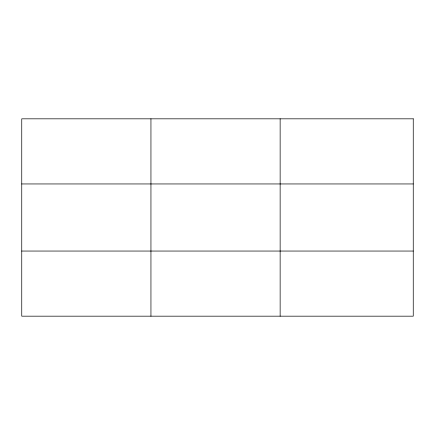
<?xml version="1.0" encoding="UTF-8"?>
<svg xmlns="http://www.w3.org/2000/svg" width="435" height="435" viewBox="0 0 435 435"><rect width="100%" height="100%" fill="white"/><g stroke="black" fill="none" stroke-linecap="round" stroke-linejoin="round"><path stroke-width="0.65" d="M150.945 118.826L150.945 316.174M280.14 118.826L280.14 316.174M21.75 183.951L413.25 183.951M21.75 251.049L413.25 251.049M413.25 118.826L413.25 316.174L21.75 316.174L21.75 118.826L413.25 118.826"/></g></svg>
